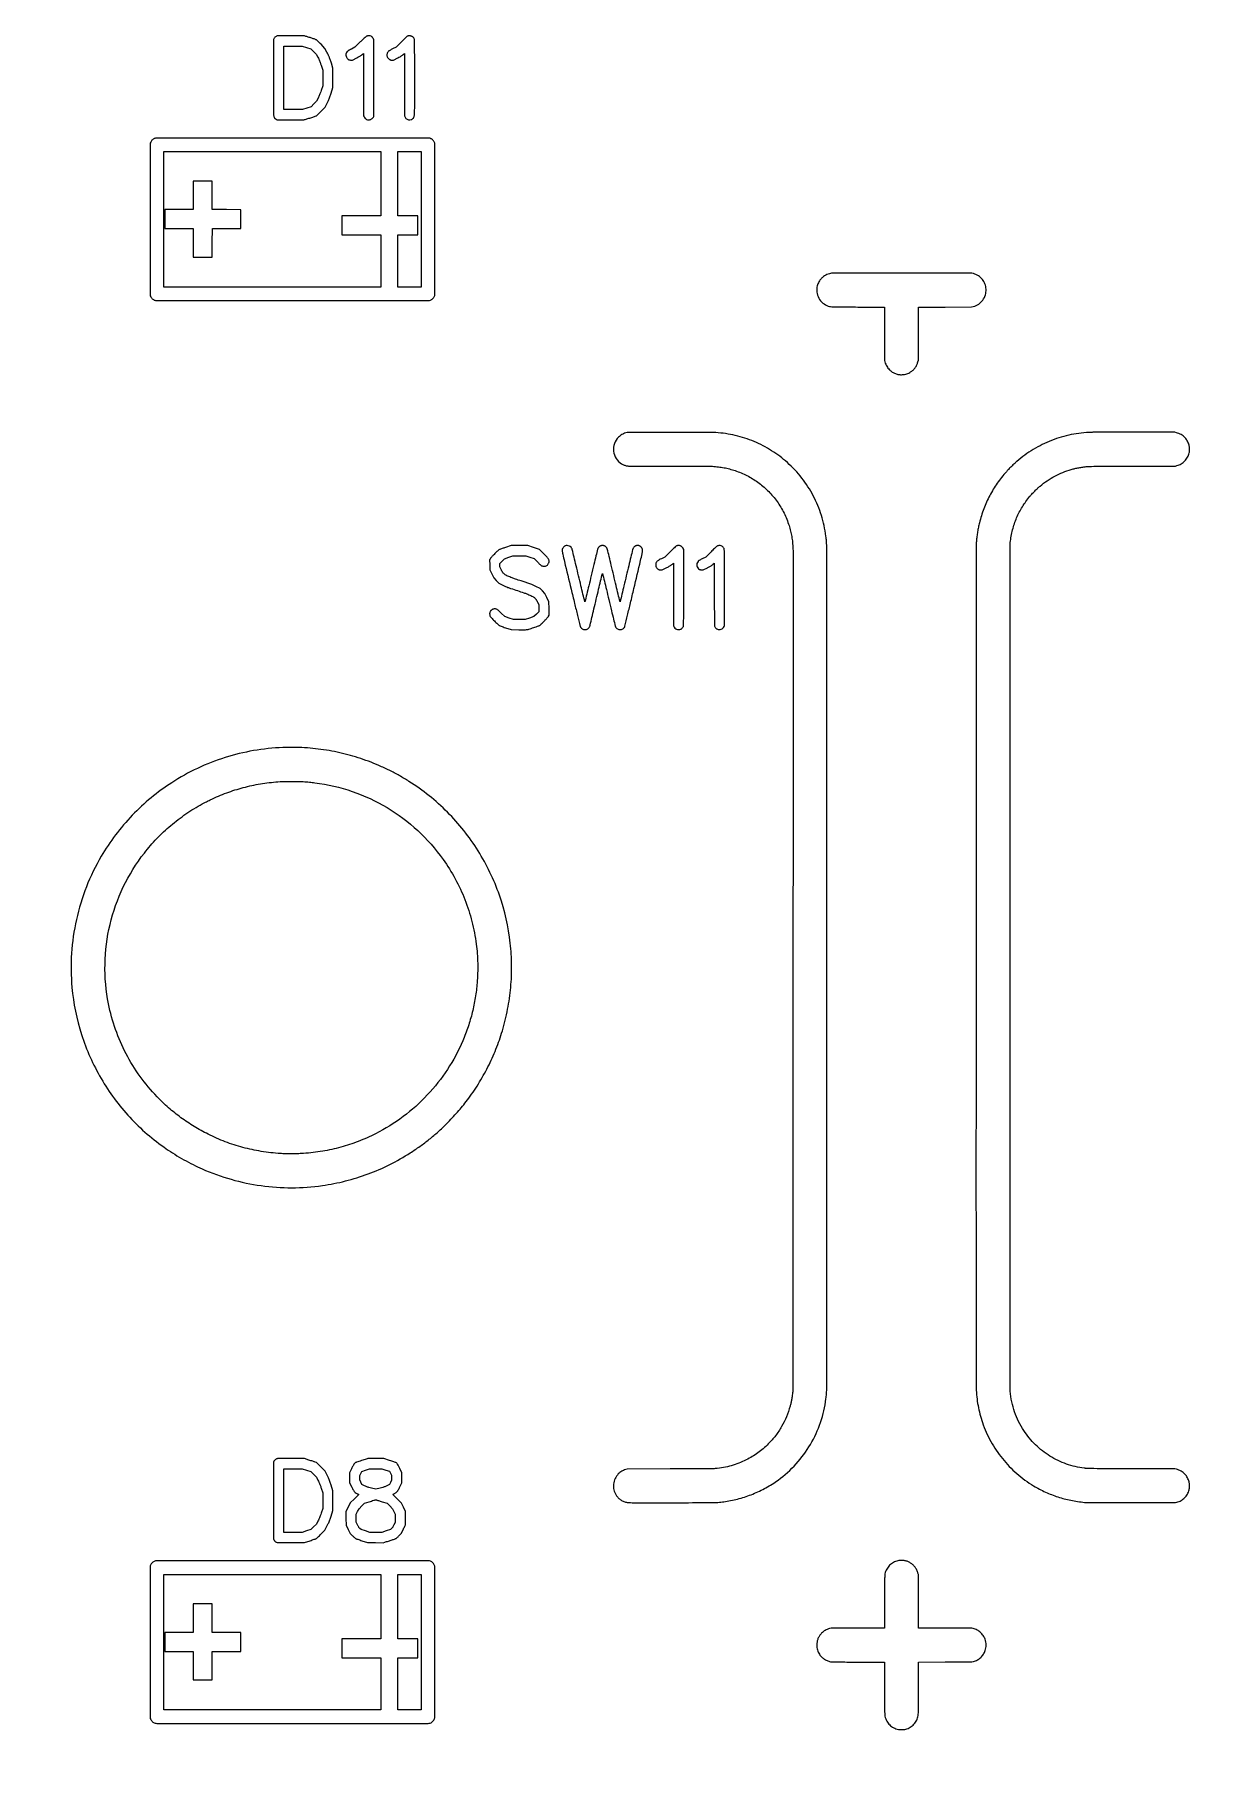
# Model space of a CAD drawing. Extents: x 949 to 24658, y 948 to 49051.
# Drawn here: x 11312 to 18150, y 27095 to 37107 of the extents above; entities that cross this region are included whole.
import ezdxf

# ---------------------------------------------------------------- set-up
doc = ezdxf.new("R2010")
doc.units = 0

msp = doc.modelspace()

# ---------------------------------------------------------------- linework, layer by layer
msp.add_lwpolyline([(24557.45501, 40846.15625, -0.000005), (24557.576589, 33590.111823, -0.000003), (24557.572356, 24977, -0.000002), (24557.441941, 13479.946311, -0.000011), (24557.197838, 7129.844974)], format="xyb")
for points in [[(12721.186252, 37098.456508, 0.064288), (12714.070477, 37095.494323, 0.061077), (12707.803112, 37090.780417, 0.06212), (12702.951509, 37084.778979, 0.071317), (12699.993084, 37078.03452, 0.066615), (12699.527815, 37074.683065, 0.000121), (12699.264877, 37018.358853, 0.000785), (12699.067553, 36949.295129, 0.000316), (12699.005577, 36854.928139, 0.000196), (12699.067093, 36687.182383, 0.007515), (12699.660685, 36649.590693, 0.034282), (12701.470783, 36631.43241, 0.139366), (12706.201752, 36621.508137, 0.02713), (12708.124895, 36619.548637, 0.017019), (12710.568143, 36617.463499, 0.017075), (12713.121166, 36615.569393, 0.029693), (12715.376651, 36614.202667), (12720.5, 36611.5), (12797.991391, 36611.225919, 0.000404), (12848.379485, 36611.088383, 0.00586), (12866.212557, 36611.263104, 0.016604), (12875.976455, 36611.797935, 0.050596), (12882.491391, 36613.044351, 0.005223), (12904.868595, 36619.98078, 0.005337), (12926.935068, 36627.335195, 0.002535), (12946.744195, 36634.285682, 0.083465), (12951.148812, 36636.744055, 0.025366), (12953.380901, 36638.7269, 0.001399), (12960.027122, 36645.299816, 0.002164), (12967.882962, 36653.180525, 0.00158), (12976.543914, 36662), (12998.500231, 36684.5), (13010.660675, 36708.5, 0.00486), (13018.167111, 36723.678939, 0.016506), (13022.63394, 36733.775254, 0.013859), (13026.801247, 36744.988973, 0.002682), (13033.66056, 36765.5), (13044.5, 36798.5), (13044.5, 36855), (13044.5, 36911.5), (13035.212283, 36940, 0.000343), (13031.504084, 36951.352432, 0.000428), (13028.043862, 36961.890625, 0.000345), (13025.125281, 36970.733083, 0.003294), (13023.851473, 36974.5, 0.025641), (13022.411214, 36978.065054, 0.003321), (13018.897067, 36985.49375, 0.003866), (13014.59786, 36994.254026, 0.00322), (13009.896559, 37003.5), (12998.014739, 37026.5), (12975.410192, 37049.764796, 0.003766), (12966.44903, 37058.849765, 0.005135), (12958.225839, 37066.894954, 0.003446), (12951.222994, 37073.514866, 0.05752), (12948.652822, 37075.410513, 0.040327), (12945.901439, 37076.70569, 0.003712), (12938.816767, 37079.307295, 0.004772), (12930.303047, 37082.270734, 0.003723), (12921, 37085.332735, -0.000776), (12911.30625, 37088.460134, -0.000774), (12901.6125, 37091.620756, -0.000757), (12893.152178, 37094.407913, -0.003051), (12888, 37096.148852), (12878.5, 37099.423667), (12802.5, 37099.664161, 0.000628), (12760.962739, 37099.743431, 0.003876), (12739.597902, 37099.591756, 0.005324), (12726.437616, 37099.256118, 0.057544)], [(13246.132348, 37098.951329, 0.026388), (13244.182608, 37098.446893, 0.01582), (13241.924778, 37097.654384, 0.015821), (13239.72201, 37096.720868, 0.026433), (13237.942003, 37095.782061, 0.051738), (13235.418464, 37093.896977, 0.001702), (13226.190927, 37085.328739, 0.003235), (13215.389696, 37075.098818, 0.002243), (13203.30638, 37063.400881), (13172.493452, 37033.301762), (13151.690497, 37022.490452, 0.003736), (13140.860606, 37016.758962, 0.014532), (13134.290992, 37012.968682, 0.023385), (13129.965179, 37010.014837, 0.050826), (13127.018873, 37007.284101, 0.098911), (13121.560315, 36997.851561, 0.090673), (13119.920361, 36986.743241, 0.090466), (13122.317397, 36975.751676, 0.097871), (13128.412064, 36966.654602, 0.03699), (13133.104057, 36962.609836, 0.067306), (13137.530325, 36960.173923, 0.063133), (13142.637524, 36958.910077, 0.028932), (13149.5, 36958.507171), (13158.5, 36958.5), (13182.868075, 36971, 0.003019), (13196.73718, 36978.220475, 0.015284), (13204.319567, 36982.527764, 0.025759), (13209.610497, 36986.137238, 0.024444), (13214.599641, 36990.331565), (13221.963131, 36997.16313), (13222.231565, 36815.831565), (13222.5, 36634.5), (13225.110703, 36628.933421, 0.085188), (13231.363884, 36619.957926, 0.090793), (13240.129051, 36613.815646, 0.091329), (13250.456761, 36611.200605, 0.08741), (13261.207969, 36612.372081, 0.062958), (13266.214097, 36614.539928, 0.039603), (13271.432901, 36618.215285, 0.039327), (13276.063181, 36622.71729, 0.057458), (13279.29979, 36627.387435), (13281.5, 36631.5), (13281.758754, 36853.855447), (13282.017509, 37076.210894), (13279.366896, 37082.117245, 0.085287), (13273.802577, 37090.391939, 0.085151), (13265.792593, 37096.340117, 0.084668), (13256.216534, 37099.30149, 0.083038)], [(13483.3264, 37098.955623, 0.019098), (13481.486061, 37098.518108, 0.012523), (13479.401665, 37097.880996, 0.012604), (13477.399933, 37097.157351, 0.023552), (13475.8264, 37096.456175, 0.071166), (13473.620698, 37094.919872, 0.001661), (13464.37088, 37086.236923, 0.00365), (13453.620072, 37075.927987, 0.002464), (13441.5, 37064.018238), (13410.5, 37033.254502), (13390.587216, 37022.977583, 0.005362), (13382.683672, 37018.79066, 0.0066), (13375.405379, 37014.709071, 0.005545), (13369.385235, 37011.138128, 0.047095), (13366.866998, 37009.260876, 0.076898), (13361.867401, 37003.110975, 0.067739), (13358.692341, 36995.470079, 0.066502), (13357.636876, 36987.120827, 0.069108), (13358.837629, 36978.901197, 0.057669), (13360.90328, 36973.991742, 0.043141), (13364.218524, 36969.14278, 0.042475), (13368.387299, 36964.850749, 0.050538), (13373, 36961.598784, 0.021102), (13376.400361, 36959.867723, 0.053771), (13379.022667, 36958.995078, 0.043418), (13382.081077, 36958.604465, 0.010062), (13387.271465, 36958.5), (13396.042931, 36958.5), (13420.615295, 36971, 0.003095), (13434.223228, 36978.02873, 0.014111), (13441.992155, 36982.386422, 0.023477), (13447.364343, 36985.955059, 0.027425), (13452.093829, 36989.843634), (13459, 36996.187268), (13459, 36817.803733, 0.000228), (13459.046453, 36716.141523, 0.00182), (13459.260233, 36669.187773, 0.001734), (13459.596566, 36640.345426, 0.059991), (13460.508817, 36633.62746, 0.133917), (13468.526945, 36619.657737, 0.138743), (13482.426167, 36611.92385, 0.138538), (13498.333318, 36612.612846, 0.133382), (13511.798248, 36621.508137, 0.139366), (13516.529217, 36631.43241, 0.034282), (13518.339315, 36649.590693, 0.007515), (13518.932907, 36687.182383, 0.000196), (13518.994423, 36854.928139, 0.0003), (13518.933464, 36952.340896, 0.000843), (13518.734861, 37020.51781, 0.000153), (13518.469735, 37074.562684, 0.066524), (13517.96749, 37078.177309, 0.05554), (13516.258511, 37082.432757, 0.033307), (13513.36468, 37087.054244, 0.03331), (13509.883451, 37091.249722, 0.05563), (13506.379855, 37094.203352, 0.048172), (13502.737995, 37096.160022, 0.01996), (13497.494996, 37098.114584, 0.018666), (13492.277683, 37099.612546, 0.078485), (13489.039901, 37099.890434, 0.018731), (13488.188579, 37099.797711, 0.004058), (13486.726351, 37099.570638, 0.004227), (13485.037194, 37099.279585, 0.004032)], [(12891.224456, 37031.898494), (12916.5, 37023.796988), (12932.226067, 37008.184114), (12947.952133, 36992.57124), (12957.351194, 36974.53562, -0.007552), (12962.942621, 36963.399129, -0.017584), (12966.706617, 36954.857014, -0.013901), (12970.344335, 36944.955323, -0.003243), (12975.875128, 36928.141232), (12985, 36899.782463), (12985, 36854.688677), (12985, 36809.59489), (12975.898448, 36782.047445, -0.003725), (12970.649835, 36766.550139, -0.011852), (12966.821555, 36756.308225, -0.014592), (12962.963739, 36747.446453, -0.008409), (12957.832359, 36737), (12948.867822, 36719.5), (12933.183911, 36703.36366), (12917.5, 36687.227319), (12892.417809, 36679.11366), (12867.335618, 36671), (12813.167809, 36671), (12759, 36671), (12759, 36855.5), (12759, 37040), (12812.474456, 37040), (12865.948913, 37040)], [(12011.286039, 36503.550543, 0.055494), (12003.910011, 36500.309022, 0.050065), (11997.145745, 36495.428906, 0.049619), (11991.430858, 36489.252568, 0.052321), (11987.160407, 36482.175146), (11984.5, 36476.5), (11984.5, 36033), (11984.5, 35589.5), (11987.439618, 35583.512763, 0.056789), (11992.296569, 35575.932954, 0.056616), (11998.738691, 35569.631437, 0.056552), (12006.437385, 35564.929645, 0.056416), (12015, 35562.067616, 0.052204), (12021.225371, 35561.408091, 0.000036), (12189.496969, 35561.212527, 0.000301), (12419.281912, 35561.100502, 0.000067), (12813, 35561.198066), (13605.5, 35561.5), (13611.28458, 35563.834787, 0.055021), (13617.312027, 35567.077343, 0.039623), (13623.243881, 35571.900669, 0.039121), (13628.430448, 35577.688099, 0.048796), (13632.232296, 35583.820285), (13635.5, 35590.457926), (13635.5, 36033.030817), (13635.5, 36475.603707), (13631.727657, 36483.236534, 0.036278), (13628.21236, 36489.215032, 0.046061), (13624.107817, 36494.126643, 0.045899), (13619.160936, 36498.216831, 0.035639), (13613.123988, 36501.736992), (13607.5, 36504.5), (12811.5, 36504.684401, 0.000056), (12384.005541, 36504.735421, 0.000356), (12166.554508, 36504.582129, 0.000047), (12016.525784, 36504.355303, 0.075538)], [(13322.641848, 36423.25, 0.040065), (13322.388112, 36420.226342, 0.000065), (13322.200855, 36366.771875, 0.000512), (13322.059878, 36306.774042, 0.000316), (13322.011006, 36236.25), (13322, 36053), (13209.5, 36053), (13097, 36053), (13097, 35998), (13097, 35943), (13209.5, 35943), (13322, 35943), (13322, 35791.5), (13322, 35640), (12692, 35640), (12062, 35640), (12062, 36033.5), (12062, 36427), (12692.630842, 36427), (13323.261685, 36427)], [(13557, 36033.5), (13557, 35640), (13489.5, 35640), (13422, 35640), (13422, 35791.5), (13422, 35943), (13480, 35943), (13538, 35943), (13538, 35998), (13538, 36053), (13480, 36053), (13422, 36053), (13422, 36236.875, 0.000318), (13421.954993, 36307.595751, 0.000517), (13421.816406, 36367.654687, 0.000055), (13421.631082, 36421.334974, 0.048496), (13421.375, 36423.875), (13420.75, 36427), (13488.875, 36427), (13557, 36427)], [(15933.5, 35719.53102, 0.038977), (15918.546912, 35715.535173, 0.039999), (15904.530027, 35709.292506, 0.039819), (15891.629347, 35700.867179, 0.037911), (15879.998228, 35690.375745, 0.027359), (15871.556234, 35680.481833, 0.033926), (15864.885242, 35670.384696, 0.034676), (15859.753426, 35659.670807, 0.030896), (15855.920938, 35647.933168, 0.093951), (15853.476295, 35611.212316, 0.093214), (15864.619821, 35576.033313, 0.093623), (15887.723986, 35547.425026, 0.09578), (15919.5, 35529.493793, 0.047274), (15932.665215, 35526.434808, 0.025872), (15949.190822, 35525.075124, 0.006793), (15979.953121, 35524.559054, 0.000273), (16091.728689, 35524.263447), (16245.957379, 35523.939624), (16246.232002, 35368.719812), (16246.506625, 35213.5), (16248.69333, 35205.824567, 0.027037), (16253.321905, 35192.381846, 0.033238), (16259.118031, 35180.447522, 0.034396), (16266.253603, 35169.728662, 0.032944), (16274.887092, 35159.924001, 0.050499), (16291.15397, 35146.714212, 0.054326), (16309.359073, 35137.407058, 0.054448), (16329.103903, 35132.25451, 0.051139), (16349.92475, 35131.331821, 0.029482), (16363.030897, 35132.870266, 0.0347), (16375.152771, 35135.903164, 0.035115), (16386.616189, 35140.544922, 0.031551), (16397.753039, 35146.892233, 0.044752), (16412.169318, 35158.326408, 0.047324), (16424.025357, 35171.947509, 0.046762), (16433.222088, 35187.70899, 0.041809), (16439.739894, 35205.5), (16442.481657, 35215.5), (16442.771011, 35369.719817), (16443.060365, 35523.939635), (16597.280183, 35524.228989), (16751.5, 35524.518343), (16761.5, 35527.236709, 0.080759), (16792.657806, 35541.397968, 0.086767), (16816.8453, 35564.426583, 0.087532), (16831.634395, 35594.110703, 0.084024), (16835.658671, 35627.5, 0.077946), (16829.374257, 35657.987427, 0.081055), (16814.095309, 35684.634445, 0.080303), (16790.993931, 35705.231834, 0.074571), (16762, 35718.146049), (16753.5, 35720.5), (16347, 35720.664012, 0.000116), (16132.494382, 35720.700601, 0.000669), (16018.874347, 35720.541401, 0.000252), (15941.604069, 35720.290784, 0.044896)], [(14983.5, 34796.04111), (14752.5, 34795.5), (14744, 34792.816701, 0.022195), (14731.705287, 34788.326496, 0.031902), (14721.313357, 34783.199433, 0.033017), (14711.928139, 34776.941012, 0.026401), (14702.683828, 34769.044625, 0.115744), (14678.111131, 34731.589537, 0.116383), (14672.828203, 34687.192422, 0.115897), (14687.955356, 34644.973482, 0.114074), (14720.367287, 34613.619165, 0.02307), (14727.2828, 34609.881373, 0.019494), (14734.90846, 34606.563395, 0.019446), (14742.792091, 34603.840743, 0.022584), (14750.482261, 34601.889539, 0.045859), (14761.008803, 34600.709149, 0.003076), (14791.333388, 34600.28877, 0.00177), (14845.944327, 34600.061102, 0.000132), (14994.659903, 34600.007008, -0.000326), (15093.85166, 34599.932478, -0.000669), (15171.558043, 34599.719393, -0.000365), (15233.215845, 34599.422786, -0.012742), (15247.659903, 34598.974553, -0.015255), (15282.04955, 34595.974659, -0.01745), (15314.672051, 34590.96359, -0.017614), (15346.593543, 34583.74021, -0.016148), (15378.878252, 34574.104095, -0.037567), (15447.506144, 34545.295085, -0.038242), (15510.620285, 34506.686988, -0.038156), (15567.245725, 34458.825802, -0.037039), (15616.553518, 34402.466271, -0.020149), (15638.8032, 34370.250778, -0.020458), (15658.267523, 34336.508183, -0.020358), (15674.99424, 34301.125561, -0.019511), (15689.047917, 34264, -0.016222), (15698.873286, 34231.124559, -0.018003), (15706.169098, 34198.798007, -0.017905), (15711.151062, 34165.870674, -0.015696), (15714.034922, 34131.191495, -0.012936), (15715.236086, 34084.47719, -0.000002), (15714.829447, 31670.667895, -0.000001), (15714.403725, 29243.918614, -0.029744), (15713.184351, 29223.5, -0.00652), (15709.997806, 29199.529039, -0.009197), (15706.487889, 29178.265557, -0.010049), (15702.492841, 29158.766028, -0.011198), (15697.844097, 29140.13905, -0.031489), (15676.968051, 29079.176855, -0.032752), (15648.828236, 29022.145734, -0.032864), (15613.583584, 28969.455225, -0.03218), (15571.509119, 28921.443746, -0.019213), (15541.789041, 28893.842765, -0.021125), (15510.934448, 28869.509381, -0.021199), (15478.237913, 28847.940421, -0.019634), (15443, 28828.621657, -0.022436), (15400.007525, 28809.558234, -0.024451), (15356.681719, 28795.026883, -0.02406), (15311.51527, 28784.613126, -0.020401), (15263, 28777.890222, -0.021893), (15250.856805, 28777.244551, -0.000597), (15197.723881, 28776.811515, -0.000895), (15122.141516, 28776.421053, -0.000237), (15001.5, 28776.071095), (14752.5, 28775.467016), (14743.71168, 28772.726782, 0.028073), (14731.59081, 28768.18684, 0.031448), (14720.523084, 28762.46157, 0.031776), (14710.360639, 28755.452345, 0.029877), (14700.94515, 28747.075999, 0.085018), (14681.794154, 28719.928658, 0.086), (14672.866421, 28688.063166, 0.085919), (14675.177148, 28655.026125, 0.084648), (14688.449891, 28624.5, 0.048053), (14700.921076, 28608.921467, 0.052352), (14715.811633, 28596.503843, 0.051935), (14733.066756, 28587.373093, 0.045995), (14752.547413, 28581.538552, 0.047034), (14761.958687, 28580.545983, 0.001536), (14799.914124, 28580.242058, 0.001399), (14863.751858, 28580.105547, 0.000145), (15014, 28580.248087, 0.000205), (15202.56148, 28580.559046, 0.004987), (15255.098466, 28581.191274, 0.016804), (15287.382387, 28582.988476, 0.01321), (15322.190877, 28587.03154, 0.03101), (15403.372861, 28603.83067, 0.030184), (15482.609643, 28630.653102, 0.030131), (15558.176055, 28666.876295, 0.03064), (15628.400766, 28711.739676, 0.051097), (15733.033505, 28805.729352, 0.051236), (15816.323629, 28918.904129, 0.051207), (15874.898926, 29046.714003, 0.050923), (15906.414602, 29184, 0.004692), (15908.001512, 29197.797522, 0.006148), (15909.177787, 29210.432158, 0.005626), (15910.114833, 29223.935241, 0.003082), (15910.974785, 29240.5, 0.011424), (15911.9947, 29285.111574, 0.000002), (15912.012735, 31685.701844, 0.000002), (15912.011352, 34085.239187, 0.010894), (15910.992218, 34132, 0.003324), (15910.089232, 34149.96359, 0.006028), (15909.075971, 34164.640491, 0.006485), (15907.766525, 34178.536491, 0.004679), (15905.960221, 34194, 0.044631), (15879.751616, 34314.10593, 0.044749), (15832.660117, 34427.542404, 0.044718), (15766.099455, 34530.862335, 0.044436), (15682.101466, 34620.939447, 0.042261), (15591.054174, 34689.727121, 0.04144), (15489.155381, 34742.740327, 0.041437), (15379.903165, 34778.226496, 0.042244), (15267, 34794.9202, 0.011211), (15242.563738, 34795.896605, 0.00339), (15205.43455, 34796.295171, 0.001435), (15140.609811, 34796.365431, 0.000139)], [(17447.5, 34796.330411, 0.043056), (17329.88811, 34782.918438, 0.04307), (17216.323965, 34749.561704, 0.042968), (17109.907991, 34697.147716, 0.042427), (17013.532113, 34627.122407, 0.011866), (17000.445639, 34615.24797, 0.004745), (16983.072902, 34598.398869, 0.004776), (16965.87476, 34581.071546, 0.010705), (16953.227859, 34567.514953, 0.030224), (16900.494577, 34500.797436, 0.030998), (16856.674289, 34428.752243, 0.031), (16822.100033, 34351.846675, 0.030237), (16796.968379, 34270.619768, 0.009609), (16791.208529, 34244.909012, 0.00992), (16786.507149, 34219.266559, 0.009369), (16782.610666, 34192.157127, 0.006898), (16779.2732, 34162, 0.023849), (16778.114026, 34138.23366, 0.000054), (16777.781897, 33784.132215, 0.000159), (16777.488354, 33209.979152, 0.000013), (16777.238452, 31710, 0.000024), (16777.134169, 30571.72482, 0.000085), (16777.228316, 29837.652214, 0.000013), (16777.410602, 29276.556036, 0.009541), (16777.975292, 29247.5, 0.01626), (16781.76277, 29194.26785, 0.018945), (16788.911103, 29144.06271, 0.019243), (16799.716472, 29095.237767, 0.017871), (16814.472496, 29046.150951, 0.044144), (16863.086943, 28936.105196, 0.043791), (16930.375326, 28835.985859, 0.043777), (17014.09554, 28749.08624, 0.044053), (17111.5, 28678.293142, 0.027853), (17180.525019, 28641.94076, 0.028727), (17252.465919, 28613.903805, 0.02845), (17327.808129, 28594.079433, 0.026215), (17407, 28582.273501, 0.019225), (17425.350378, 28581.22403, 0.003047), (17461.417633, 28580.769915, 0.001481), (17525.230377, 28580.544355, 0.000143), (17680, 28580.5), (17934.5, 28580.5), (17943, 28582.827629, 0.063777), (17967.525316, 28593.042943, 0.067311), (17988.190653, 28608.964732, 0.066895), (18003.984189, 28629.899572, 0.061762), (18014.211144, 28654.824567, 0.046492), (18015.935871, 28664.689885, 0.020135), (18016.467981, 28678.019939, 0.020139), (18015.925718, 28691.355343, 0.04627), (18014.194079, 28701.242155, 0.026092), (18010.00914, 28713.954267, 0.032721), (18004.774056, 28725.201669, 0.033546), (17998.238213, 28735.440989, 0.029961), (17990.158538, 28745.129803, 0.034507), (17979.268953, 28755.210067, 0.037563), (17967.387386, 28763.386673, 0.037477), (17954.390816, 28769.70865, 0.034045), (17940.176068, 28774.25817), (17931.5, 28776.396904), (17678, 28777.049594, -0.000227), (17580.590277, 28777.344677, -0.000372), (17498.084375, 28777.693571, -0.000028), (17423.958785, 28778.066372, -0.049961), (17421.5, 28778.325311, 0.015845), (17419.635605, 28778.651257, 0.001819), (17415.415625, 28779.236278, 0.002192), (17410.388911, 28779.892084, 0.001785), (17405, 28780.551588, -0.055923), (17302.421423, 28804.562707, -0.05412), (17206.496231, 28850.876222, -0.05388), (17122.366018, 28916.927049, -0.05444), (17054.61846, 28999.216495, -0.030714), (17024.518134, 29051.959244, -0.031545), (17001.406164, 29107.532954, -0.031124), (16985.221908, 29166.279555, -0.028269), (16975.81354, 29228.5, -0.023243), (16975.013208, 29245.48926, -0.000016), (16974.751564, 29708.744907, -0.000115), (16974.548143, 30379.197418, -0.000018), (16974.5, 31691, -0.000012), (16974.536585, 33253.463768, -0.000173), (16974.75187, 33802.504929, -0.000067), (16975.039615, 34132.938055, -0.027186), (16976.317678, 34156, -0.034573), (16989.750594, 34230.309895, -0.037898), (17013.043464, 34299.733633, -0.038103), (17046.413152, 34364.518314, -0.035698), (17089.882465, 34425, -0.016243), (17101.656811, 34438.235871, -0.006697), (17118.411708, 34455.414757, -0.006702), (17135.635799, 34472.153025, -0.016075), (17148.953763, 34483.965056, -0.024345), (17191.109493, 34515.662013, -0.026558), (17234.973597, 34542.13059, -0.026748), (17281.101814, 34563.641222, -0.025446), (17330.029019, 34580.508379, -0.011831), (17351.575294, 34586.181113, -0.01147), (17373.588675, 34590.892395, -0.010777), (17397.057358, 34594.832692, -0.008122), (17423, 34598.186033, -0.02589), (17433.34959, 34598.81331, -0.00048), (17487.924257, 34599.239276, -0.00087), (17564.148291, 34599.628273, -0.000237), (17684.5, 34599.975802), (17935.5, 34600.581399), (17943.5, 34602.869604, 0.063858), (17968.360831, 34613.560707, 0.067654), (17989.182649, 34630.015393, 0.067556), (18004.880163, 34651.454152, 0.063379), (18014.711477, 34676.762688, 0.045966), (18016.132221, 34686.033853, 0.018002), (18016.445576, 34698.984436, 0.018023), (18015.825183, 34711.939677, 0.045285), (18014.186171, 34721.242155, 0.026248), (18010.031089, 34733.890833, 0.032476), (18004.808798, 34745.134841, 0.033348), (17998.30568, 34755.361324, 0.030486), (17990.317603, 34764.960829, 0.032003), (17979.226755, 34775.330975, 0.04016), (17967.674399, 34783.363374, 0.039661), (17954.865648, 34789.519293, 0.030023), (17940, 34794.259897), (17931.5, 34796.418305), (17694.5, 34796.511823, 0.00011), (17602.934412, 34796.527814, 0.000172), (17524.18125, 34796.497109, 0.000043), (17455.263402, 34796.440623, 0.006645)], [(14045.362748, 34127.622451, 0.002078), (14027.489408, 34121.630582, 0.009198), (14017.052659, 34117.867907, 0.014792), (14010.353246, 34115.082746, 0.05314), (14006.362748, 34112.745946, 0.029173), (14003.426233, 34110.301188, 0.002823), (13996.694434, 34103.925409, 0.003578), (13988.760351, 34096.215877, 0.002821), (13980.277879, 34087.759751, 0.002797), (13969.163489, 34076.428077, 0.012006), (13962.745914, 34069.485381, 0.019826), (13958.769304, 34064.592495, 0.05342), (13956.483666, 34060.745289), (13953.911575, 34055.127101), (13954.205787, 34026.813551), (13954.5, 33998.5), (13966, 33974.5), (13977.5, 33950.5), (13992, 33935.626226), (14006.5, 33920.752452), (14030.5, 33909.028186, 0.007249), (14046.698337, 33901.403974, 0.016288), (14059.246271, 33896.204281, 0.00885), (14075.937895, 33890.251449, 0.000916), (14115.5, 33877.007318, -0.000964), (14152.656739, 33864.564516, -0.007393), (14169.995429, 33858.434139, -0.014694), (14181.865529, 33853.637651, -0.012801), (14194, 33847.939683, -0.004504), (14204.195577, 33842.714206, -0.022597), (14209.735152, 33839.484739, -0.034459), (14213.819579, 33836.431693, -0.021389), (14218.186595, 33832.334325, -0.019645), (14222.070854, 33828.039026, -0.032903), (14224.938362, 33824.107166, -0.024193), (14227.798296, 33819.065068, -0.006144), (14231.936595, 33810.612705), (14239, 33795.72541), (14239, 33774.599308), (14239, 33753.473206), (14225.25, 33739.850112), (14211.5, 33726.227017), (14186.338491, 33718.113509), (14161.176983, 33710), (14126.481737, 33710), (14091.786492, 33710), (14066.643246, 33718.098037), (14041.5, 33726.196075), (14021.5, 33745.986005, 0.004357), (14013.126402, 33754.128461, 0.006935), (14005.8079, 33760.930224, 0.005968), (13999.81228, 33766.220833, 0.057303), (13997, 33768.130797, 0.08042), (13991.29341, 33770.032172, 0.0388), (13983.594802, 33770.677014, 0.038806), (13975.937242, 33770.128043, 0.085391), (13970.38353, 33768.290627, 0.029071), (13965.878382, 33765.540861, 0.046388), (13962.427225, 33762.640841, 0.047296), (13959.615559, 33759.197323, 0.031709), (13957.058028, 33754.800212, 0.018347), (13955.494068, 33751.360363, 0.038819), (13954.594397, 33748.575112, 0.039355), (13954.143059, 33745.708523, 0.019377), (13954, 33742.018416, 0.052103), (13954.902205, 33733.383952, 0.095979), (13957.639928, 33726.901288, 0.043565), (13963.948102, 33719.069169, 0.004003), (13981.395199, 33701.188233, 0.002328), (13990.859045, 33691.731594, 0.003335), (13999.343447, 33683.443555, 0.001815), (14006.585632, 33676.51331, 0.050949), (14008.646323, 33674.920749, 0.051765), (14011.001728, 33673.77509, 0.001717), (14020.812932, 33670.239973, 0.003252), (14032.447126, 33666.178179, 0.002256), (14045.646323, 33661.732516), (14079.5, 33650.5), (14122.757609, 33650.200725, 0.001852), (14141.381505, 33650.140853, 0.003708), (14156.098737, 33650.257183, 0.003087), (14167.433228, 33650.50084, 0.038802), (14171.689495, 33650.950397, 0.032813), (14181.866784, 33653.531732, 0.002283), (14209.928056, 33662.786322, 0.001439), (14238.957613, 33672.60044, 0.060947), (14244.838311, 33675.445722, 0.045358), (14247.170851, 33677.267365, 0.002357), (14254.090875, 33683.823436, 0.00372), (14262.23434, 33691.728603, 0.002692), (14271.194455, 33700.652518, 0.002512), (14283.252011, 33712.913979, 0.011679), (14290.007336, 33720.185237, 0.019933), (14294.131491, 33725.22911, 0.054239), (14296.489181, 33729.187571), (14299.089452, 33734.875142), (14298.794726, 33773.187571), (14298.5, 33811.5), (14286.243522, 33836.396829), (14273.987045, 33861.293657), (14260.243522, 33875.025113), (14246.5, 33888.756568), (14223, 33900.517687), (14199.5, 33912.278805), (14137.5, 33933.035283, -0.001166), (14103.42857, 33944.530212, -0.005497), (14083.962044, 33951.38804, -0.009485), (14070.654005, 33956.529458, -0.015094), (14059.5, 33961.48152, -0.005303), (14049.980867, 33966.181441, -0.026004), (14044.780702, 33969.16732, -0.035372), (14040.680646, 33972.245145, -0.015727), (14035.714402, 33976.83564, -0.015193), (14031.032818, 33981.733146, -0.036995), (14027.977969, 33985.681314, -0.027679), (14025.065603, 33990.6608, -0.005521), (14020.464402, 33999.881864), (14013, 34015.263728), (14013, 34025.301748), (14013, 34035.339769), (14026.456779, 34048.920502), (14039.913558, 34062.501236), (14064.728414, 34070.750618), (14089.54327, 34079), (14126.521234, 34079), (14163.499198, 34079), (14187.999599, 34070.882221), (14212.5, 34062.764442), (14233, 34042.515109, 0.005526), (14248.123456, 34027.90322, 0.045594), (14255.636761, 34021.999301, 0.090685), (14261.941184, 34019.37817, 0.054996), (14270, 34018.543025, 0.069688), (14278.341643, 34019.767674, 0.075325), (14285.787337, 34023.230197, 0.074593), (14291.929808, 34028.777899, 0.06647), (14296.462058, 34036.094805, 0.017787), (14297.912671, 34039.66165, 0.043485), (14298.651142, 34042.396018, 0.041885), (14298.92026, 34045.27703, 0.015485), (14298.832335, 34049.356603, 0.062399), (14297.412202, 34057.288928, 0.081994), (14294.116391, 34063.851546, 0.036109), (14287.026867, 34072.247664, 0.003723), (14268.770661, 34090.670528), (14243.5, 34115.794965), (14209.5, 34127.125895), (14175.5, 34138.456825), (14127.5, 34138.68293), (14079.5, 34138.909035)], [(14393.096559, 34136.882024, 0.053627), (14388.346636, 34134.3871, 0.043382), (14383.857195, 34130.775122, 0.042637), (14379.979697, 34126.366209, 0.047044), (14377.048758, 34121.5, 0.142832), (14375.229319, 34110.529193, 0.022271), (14378.852988, 34088.622868, 0.006672), (14388.588525, 34045.453889, 0.000258), (14426.776878, 33886.423921, 0.000441), (14446.861279, 33803.29706, 0.000713), (14464.103684, 33732.647501, 0.000088), (14479.573355, 33669.69977, 0.057711), (14480.818531, 33666.355708, 0.034007), (14481.897421, 33664.554753, 0.016901), (14483.490658, 33662.42164, 0.016693), (14485.297997, 33660.313393, 0.023505), (14487.055178, 33658.569115, 0.068671), (14494.673121, 33653.384359, 0.080721), (14503.007351, 33650.812071, 0.080685), (14511.730311, 33651.010531, 0.068532), (14520.483399, 33653.917212, 0.048172), (14525.934368, 33657.287324, 0.059247), (14530.232011, 33661.440988, 0.057568), (14533.525074, 33666.589189, 0.041996), (14535.983807, 33672.926196, 0.012704), (14537.349292, 33678.043402, 0.000091), (14547.687846, 33721.19082, 0.00035), (14559.481968, 33770.605484, 0.000224), (14573.111039, 33828, -0.000265), (14586.649106, 33884.990811, -0.000438), (14598.145905, 33933.087962, -0.000017), (14608.576094, 33976.54811, -0.118834), (14608.916305, 33977.214339, -0.611314), (14609.257532, 33977.132536, -0.000029), (14620.036395, 33932.712128, -0.000759), (14631.916321, 33883.415224, -0.000453), (14645.912003, 33824.714339, 0.00056), (14661.263569, 33760.387477, 0.001234), (14673.165533, 33711.295882, 0.000321), (14683.038101, 33671.120941, 0.056277), (14684.561266, 33667, 0.141868), (14695.614002, 33655.09594, 0.137761), (14711.448135, 33650.76803, 0.138471), (14727.158827, 33655.322813, 0.14381), (14737.894049, 33667.372717, 0.051126), (14739.107608, 33670.804079, 0.00008), (14754.456173, 33734.178235, 0.000641), (14771.576794, 33805.317766, 0.000396), (14791.532325, 33889, 0.000227), (14830.152292, 34051.850373, 0.007436), (14838.890106, 34091.384447, 0.030702), (14841.69354, 34111.09701, 0.134528), (14839.52011, 34122.548423, 0.041267), (14837.068658, 34126.661335, 0.042419), (14833.995157, 34130.275155, 0.040664), (14830.232008, 34133.44448, 0.032543), (14825.722196, 34136.231862, 0.035283), (14823.176142, 34137.362758, 0.043014), (14820.658003, 34138.036652, 0.032526), (14817.550964, 34138.381337, 0.011011), (14813, 34138.488001, 0.010777), (14808.052402, 34138.388333, 0.04214), (14805.022061, 34138.004706, 0.051715), (14802.416638, 34137.160073, 0.022251), (14799.141198, 34135.531854, 0.041922), (14794.5154, 34132.43721, 0.044642), (14790.575416, 34128.672644, 0.04556), (14787.434266, 34124.345238, 0.047518), (14785.179736, 34119.579347, 0.027406), (14783.961117, 34115.526733, 0.000121), (14773.339262, 34071.562371, 0.000585), (14761.341746, 34021.595191, 0.000369), (14747.45032, 33963.25, -0.000311), (14733.64917, 33905.254107, -0.000519), (14721.945508, 33856.432302, -0.000011), (14711.296398, 33812.216237, -0.351282), (14711.028583, 33812.008899, -0.341842), (14710.76074, 33812.223556, -0.000011), (14699.958564, 33857.066573, -0.000507), (14688.086655, 33906.575574, -0.000304), (14674.085676, 33965.384231, 0.000593), (14659.985741, 34024.45747, 0.000949), (14647.796419, 34074.837459, 0.000158), (14636.905476, 34119.419002, 0.056441), (14635.72534, 34122.625333, 0.041525), (14633.328155, 34126.548961, 0.038749), (14630.26463, 34130.121085, 0.037982), (14626.621788, 34133.242775, 0.036451), (14622.5, 34135.825263, 0.026265), (14619.486206, 34137.223246, 0.04705), (14616.871621, 34137.99713, 0.037357), (14613.776507, 34138.367388, 0.011036), (14609, 34138.473972, 0.010958), (14604.439745, 34138.375105, 0.032725), (14601.338597, 34138.035676, 0.043363), (14598.826358, 34137.364363, 0.035202), (14596.277804, 34136.231862, 0.032442), (14591.767426, 34133.445388, 0.040869), (14588.014559, 34130.284695, 0.043059), (14584.98314, 34126.708134, 0.043678), (14582.625433, 34122.681603, 0.050199), (14580.928001, 34117.915013, 0.000399), (14571.276778, 34078.646394, 0.00128), (14559.426861, 34029.723665, 0.000548), (14543.835347, 33964.30893, -0.00046), (14529.856797, 33905.615395, -0.000771), (14517.988357, 33856.320738, -0.000029), (14507.21767, 33811.898063, -0.600866), (14506.869697, 33811.80893, -0.125995), (14506.521672, 33812.46334, -0.000017), (14495.797932, 33856.653248, -0.000451), (14483.979911, 33905.552173, -0.000273), (14470.063689, 33963.5, 0.000222), (14456.088041, 34021.721245, 0.000353), (14444.074572, 34071.515715, 0.000067), (14433.435728, 34115.450591, 0.018165), (14432.390024, 34119.170521, 0.114402), (14426.551039, 34128.951841, 0.095622), (14416.644588, 34135.936897, 0.094127), (14404.70437, 34138.805465, 0.106543)], [(15042, 34137.701536, 0.054241), (15036.53543, 34134.911531, 0.033227), (15030.756384, 34130.54677, 0.013708), (15021.951957, 34122.496054, 0.001418), (15001.796385, 34102.914237), (14970.5, 34072.335758), (14951.012044, 34062.450297, 0.007492), (14937.352533, 34055.262055, 0.033449), (14929.716779, 34050.407764, 0.0556), (14924.857671, 34045.933044, 0.058278), (14921.191649, 34040.563455, 0.02548), (14919.810084, 34037.564266, 0.045041), (14919.029644, 34034.955646, 0.037478), (14918.648399, 34031.940157, 0.012574), (14918.534287, 34027.5, 0.0351), (14918.996272, 34020.875295, 0.058897), (14920.415049, 34015.486767, 0.061229), (14923.002211, 34010.721765, 0.041443), (14927, 34006, 0.04224), (14931.610582, 34002.108927, 0.058737), (14936.349669, 33999.524881, 0.057142), (14941.660932, 33998.068088, 0.037346), (14948, 33997.567004), (14955.5, 33997.535313), (14979, 34009.406068, 0.001862), (14996.72871, 34018.444544, 0.018946), (15003.924758, 34022.498914, 0.03701), (15008.913106, 34026.097618, 0.017958), (15014.75, 34031.372444), (15021, 34037.442223), (15021, 33856.258624, 0.000148), (15021.035531, 33736.423264, 0.002589), (15021.260356, 33697.463116, 0.004935), (15021.697883, 33676.449379, 0.082017), (15023.043507, 33669.613264, 0.10686), (15029.348731, 33659.796456, 0.097715), (15039.333455, 33653.08017, 0.097232), (15051.165469, 33650.638915, 0.104604), (15062.713764, 33652.965858, 0.058152), (15067.492922, 33655.724213, 0.041811), (15072.116864, 33659.806024, 0.041751), (15076.005388, 33664.609075, 0.05732), (15078.582573, 33669.528166, 0.087433), (15079.861052, 33676.047134, 0.002688), (15080.242207, 33703.54445, 0.001992), (15080.463202, 33752.65272, 0.000129), (15080.5, 33895.5), (15080.5, 34116.5), (15077.709915, 34122.181603, 0.038833), (15075.139504, 34126.527557, 0.043599), (15072.014756, 34130.245851, 0.042781), (15068.238049, 34133.422191, 0.035037), (15063.722196, 34136.151947, 0.067482), (15059.056807, 34137.796515, 0.033244), (15052.814621, 34138.661413, 0.033208), (15046.585351, 34138.691466, 0.075674)], [(15279.993526, 34138.065659, 0.074389), (15274.596296, 34135.499665, 0.03034), (15268.125469, 34130.550198, 0.014867), (15258.403514, 34121.613203, 0.002228), (15239.5, 34103.004423), (15208.5, 34072.214555), (15188.33666, 34062.100593, 0.003533), (15177.051541, 34056.339805, 0.018057), (15170.925898, 34052.871673, 0.031977), (15166.902201, 34050.028103, 0.039857), (15163.581478, 34046.879399, 0.116847), (15157.08105, 34034.971105, 0.115941), (15156.588993, 34021.376114, 0.115611), (15162.208339, 34008.955766, 0.115689), (15172.759844, 34000.329069, 0.022017), (15175.945707, 33998.940649, 0.038385), (15178.705198, 33998.116491, 0.035694), (15181.692807, 33997.688952, 0.016352), (15185.629132, 33997.538983), (15192.87537, 33997.5), (15217.687685, 34009.890969, 0.002611), (15232.517886, 34017.393984, 0.017381), (15239.75192, 34021.424829, 0.03184), (15244.678233, 34024.844326, 0.024859), (15249.57571, 34029.140969, -0.00438), (15252.335658, 34031.769895, -0.006791), (15254.767891, 34033.98516, -0.002605), (15256.880142, 34035.837578, -0.180612), (15257.315116, 34036, -0.412714), (15257.588879, 34035.727636, -0.000013), (15257.860401, 33982.464063, -0.000569), (15258.091789, 33923.633916, -0.000341), (15258.239406, 33853.75), (15258.5, 33671.5), (15261.45395, 33666.167281, 0.034075), (15264.225585, 33661.880787, 0.049366), (15267.265891, 33658.556141, 0.047214), (15271.004214, 33655.790006, 0.027963), (15275.911095, 33653.193104, 0.102274), (15287.115889, 33650.60486, 0.100733), (15298.494273, 33652.647356, 0.098214), (15308.3922, 33659.050494, 0.092181), (15315.362672, 33668.877595), (15317.5, 33673.5), (15317.761091, 33892.455937, 0.000194), (15317.892953, 34056.451606, 0.006253), (15317.409793, 34096.412642, 0.024726), (15315.948755, 34116.109952, 0.120366), (15312.003497, 34126.494917, 0.085765), (15305.888024, 34132.754542, 0.069882), (15297.592851, 34137.140773, 0.070469), (15288.483766, 34139.045701, 0.09043)], [(12754, 32965.897618, 0.03345), (12584.03865, 32947.874571, 0.033458), (12418.01274, 32907.34818, 0.033411), (12258.654639, 32844.969147, 0.033144), (12108.578565, 32761.776425, 0.029763), (11988.937765, 32674.188715, 0.029049), (11879.515013, 32572.346956, 0.028996), (11782.445184, 32458.312305, 0.029393), (11699.695408, 32334.311625, 0.038801), (11613.206322, 32156.236272, 0.038699), (11555.179281, 31966.780786, 0.038715), (11527.058084, 31770.72327, 0.038905), (11529.569213, 31573, 0.05486), (11585.142979, 31298.959074, 0.054687), (11699.015129, 31043.250345, 0.054742), (11865.484856, 30818.537885, 0.055193), (12076.334591, 30636, 0.012095), (12126.130121, 30603.440264, 0.010959), (12179.087889, 30572.198812, 0.011053), (12232.836187, 30543.601828, 0.012996), (12285, 30518.988989, 0.034337), (12453.401592, 30458.236722, 0.034924), (12627.585656, 30421.518665, 0.034966), (12804.985025, 30409.430724, 0.034601), (12982.971217, 30422.096818, 0.027176), (13117.053239, 30448.517488, 0.02673), (13248.237895, 30489.434401, 0.026709), (13374.406994, 30544.150562, 0.027033), (13493.5, 30611.810252, 0.012901), (13550.144238, 30650.272751, 0.013694), (13603.589965, 30690.876505, 0.013685), (13654.764462, 30734.370687, 0.012848), (13704.59864, 30781.5, 0.008142), (13737.440185, 30815.280238, 0.009352), (13767.65008, 30848.61097, 0.009436), (13796.355429, 30882.777993, 0.008597), (13824.676232, 30919.067622, 0.022349), (13888.456068, 31012.134875, 0.021972), (13944.06307, 31111.042065, 0.02197), (13990.778593, 31214.45386, 0.022339), (14027.952934, 31321, 0.025106), (14058.613105, 31445.842442, 0.025119), (14076.599014, 31573.108832, 0.025137), (14081.723162, 31701.448509, 0.025227), (14073.928001, 31829.5, 0.055955), (14010.619669, 32108.624456, 0.056157), (13887.043164, 32366.400535, 0.05614), (13709.16323, 32590.285677, 0.055854), (13485.654952, 32769.427937, 0.01317), (13429.705035, 32802.793342, 0.012783), (13371.523574, 32833.515383, 0.012735), (13311.625348, 32861.334252, 0.012826), (13250.529366, 32885.997416, 0.025035), (13130.362475, 32924.220621, 0.024594), (13006.265975, 32950.505821, 0.024589), (12880.163947, 32964.481915, 0.025001)], [(12871.5, 32768.04261, -0.002548), (12890.265862, 32766.543797, -0.003181), (12907.675112, 32764.952381, -0.003395), (12924.0003, 32763.243268, -0.003947), (12939.5, 32761.39009, -0.051404), (13156.529737, 32710.663381, -0.051647), (13358.281822, 32616.781822, -0.051658), (13536.475512, 32483.566177, -0.051466), (13683.826292, 32316.5, -0.030857), (13754.420195, 32203.459641, -0.030881), (13810.544116, 32082.619879, -0.030858), (13851.392149, 31955.697087, -0.030704), (13876.39009, 31824.5, -0.013514), (13881.950728, 31769.004364, -0.012608), (13884.668192, 31711.989517, -0.012622), (13884.506812, 31654.979847, -0.013632), (13881.433665, 31599.5, -0.020025), (13870.770296, 31512.989975, -0.020129), (13853.232387, 31427.760832, -0.020125), (13828.893615, 31344.203065, -0.020001), (13797.871381, 31262.696425, -0.043821), (13708.955963, 31096.502245, -0.043594), (13592.302196, 30948.03702, -0.043634), (13451.783128, 30822.164715, -0.04407), (13292, 30723.059157, -0.023967), (13191.764298, 30678.396603, -0.025865), (13090.201652, 30644.793414, -0.025678), (12985.03303, 30621.666051, -0.022933), (12874, 30608.361015, -0.013077), (12846.801858, 30607.074911, -0.004249), (12806.563551, 30606.56787, -0.004212), (12766.454792, 30606.741209, -0.013844), (12740, 30607.811391, -0.022805), (12628.040605, 30620.598513, -0.025513), (12521.892614, 30643.260537, -0.025836), (12419.804769, 30676.301507, -0.024641), (12320, 30720.14878, -0.020924), (12238.692797, 30765.102959, -0.021686), (12162.421611, 30816.200458, -0.021672), (12090.817621, 30873.745831, -0.020837), (12023.480388, 30938, -0.03579), (11924.90652, 31056.079913, -0.035705), (11844.09334, 31187.10062, -0.035681), (11782.697442, 31328.373189, -0.035636), (11741.980504, 31477, -0.053652), (11721.38026, 31707.97862, -0.053702), (11750.40946, 31937.976489, -0.053723), (11827.734799, 32156.436764, -0.053774), (11949.806547, 32353.332767, -0.025604), (12022.284068, 32437.039512, -0.025625), (12102.919981, 32512.876145, -0.02557), (12191.067033, 32580.216097, -0.02524), (12286, 32638.520842, -0.007184), (12300.487258, 32646.172671, -0.002711), (12320.958251, 32656.472138, -0.002737), (12341.747824, 32666.649579, -0.006343), (12357.485756, 32674.002805, -0.023414), (12451.645543, 32711.348003, -0.023498), (12548.772831, 32739.675203, -0.023372), (12648.640938, 32758.887625, -0.022595), (12751, 32768.965272, -0.012778), (12772.490146, 32769.554249, -0.002375), (12811.992834, 32769.439459, -0.002271), (12851.476764, 32768.957758, -0.014466)], [(12720.223583, 28835.543108, 0.045424), (12714.540182, 28833.166419, 0.051912), (12709.647966, 28829.886583, 0.051869), (12705.532995, 28825.666806, 0.045222), (12702.156753, 28820.5), (12699.5, 28815.5), (12699.5, 28592.5), (12699.5, 28369.5), (12701.756139, 28365.277804, 0.032644), (12704.595193, 28360.709084, 0.041718), (12707.804242, 28356.935055, 0.043036), (12711.506645, 28353.837259, 0.038574), (12715.818397, 28351.290085), (12721.5, 28348.5), (12800, 28348.5), (12878.5, 28348.5), (12911.49502, 28359.354676, 0.001645), (12924.395634, 28363.645804, 0.002329), (12935.847934, 28367.556554, 0.001325), (12945.489104, 28370.927713, 0.033192), (12948.065125, 28372.033225, 0.069398), (12950.32599, 28373.614457, 0.003), (12957.391113, 28380.261165, 0.005066), (12965.663001, 28388.298607, 0.003585), (12974.792834, 28397.482051), (12997.945458, 28421.107004), (13009.965418, 28444.303502, 0.005085), (13017.482096, 28459.177771, 0.017814), (13021.881389, 28468.973073, 0.014276), (13026.030599, 28480.065287, 0.002416), (13033.242689, 28501.5), (13044.5, 28535.5), (13044.5, 28592), (13044.5, 28648.5), (13033.658119, 28682, 0.002527), (13026.709479, 28703.105701, 0.014377), (13022.636426, 28714.199778, 0.017375), (13018.250889, 28724.143913, 0.004774), (13010.658119, 28739.482306), (12998.5, 28763.464612), (12973.5, 28788.599024), (12948.5, 28813.733437), (12940.5, 28816.289239, -0.001118), (12935.847571, 28817.78705, -0.000187), (12926.91875, 28820.687346, -0.000205), (12916.423697, 28824.105469, -0.000181), (12905.5, 28827.672521), (12878.5, 28836.5), (12801.5, 28836.695407, 0.000659), (12760.959792, 28836.744829, 0.003519), (12738.82599, 28836.586833, 0.003649), (12724.601889, 28836.281318, 0.069241)], [(13246.5, 28836.31608, 0.018868), (13238.136195, 28833.930126, 0.000868), (13209.993065, 28824.686218, 0.000487), (13180.66775, 28814.965844, 0.037693), (13176.132744, 28813.067721, 0.078032), (13171.00987, 28809.352201, 0.050229), (13166.34627, 28803.669114, 0.028436), (13160.912356, 28794.393871, 0.00617), (13152.656559, 28777.76216), (13140.91182, 28753.350001), (13141.20591, 28724.425), (13141.5, 28695.5), (13153.576289, 28671, 0.00667), (13162.852362, 28652.797425, 0.049546), (13168.202708, 28644.69574, 0.076561), (13174.127016, 28639.337041, 0.027366), (13184, 28633.581833, -0.001286), (13187.6739, 28631.689551, -0.001977), (13190.842912, 28630.031061, -0.000637), (13193.579196, 28628.580764, -0.057599), (13193.954594, 28628.321884, -0.427865), (13193.969157, 28627.986661, -0.000295), (13187.041769, 28620.781809, -0.002705), (13179.193475, 28612.716594, -0.001619), (13169.783205, 28603.212072), (13145.15722, 28578.5), (13132.535519, 28553.75573), (13119.913818, 28529.01146), (13120.206909, 28489.25573), (13120.5, 28449.5), (13132.904722, 28425.5), (13145.309445, 28401.5), (13158.904722, 28387.666106, 0.005837), (13164.366888, 28382.23634, 0.007442), (13169.534512, 28377.365259, 0.005951), (13173.961165, 28373.411084, 0.060248), (13176, 28372.025713, 0.034313), (13178.532177, 28370.93153, 0.001326), (13188.165625, 28367.560341, 0.002362), (13199.602812, 28363.652396, 0.001663), (13212.5, 28359.361234), (13245.5, 28348.503254), (13291, 28348.212098), (13336.5, 28347.920941), (13345, 28350.535526, 0.002946), (13366.878509, 28357.40667, 0.003386), (13387.67976, 28364.230047, 0.001761), (13405.920744, 28370.422273, 0.048856), (13410.5, 28372.513658, 0.047514), (13412.763221, 28374.132845, 0.006247), (13417.176536, 28378.070181, 0.00721), (13422.298313, 28382.893289, 0.005984), (13427.611612, 28388.168084), (13440.723223, 28401.5), (13451.597173, 28423, 0.004958), (13462.001365, 28444.087769, 0.061153), (13464.867391, 28452.558186, 0.05019), (13465.841291, 28461.905556, 0.002732), (13465.78365, 28491.535772), (13465.5, 28529.815153), (13453.5, 28553.657576), (13441.5, 28577.5), (13416.563419, 28602.730086, -0.001492), (13407.032724, 28612.430684, -0.002494), (13399.080205, 28620.655092, -0.000252), (13392.045315, 28628.01089, -0.435073), (13392.063419, 28628.321901, -0.049902), (13392.423386, 28628.564061, -0.000414), (13395.414936, 28630.166027, -0.001474), (13398.857437, 28631.99278, -0.000948), (13402.859766, 28634.091815, 0.032284), (13412.229632, 28639.780824, 0.074382), (13418.197308, 28645.438108, 0.046755), (13423.732377, 28654.070537, 0.0069), (13433, 28672.639586), (13444.5, 28696.5), (13444.5, 28725.5), (13444.5, 28754.5), (13433, 28778.322914, 0.006358), (13424.98518, 28794.400622, 0.027216), (13419.575123, 28803.642888, 0.046773), (13414.983774, 28809.349945, 0.082208), (13410.123233, 28812.937131, 0.033101), (13407.511977, 28814.058326, 0.001358), (13397.865004, 28817.434738, 0.002361), (13386.399756, 28821.352068, 0.001672), (13373.49502, 28825.645324), (13340.5, 28836.5), (13294.5, 28836.652925, 0.001009), (13276.723687, 28836.676165, 0.001577), (13261.425, 28836.617058, 0.000412), (13248.06928, 28836.51233, 0.057938)], [(12891.624258, 28769.00006), (12916.477805, 28761.000121), (12932.491398, 28745.008591), (12948.50499, 28729.01706), (12957.656726, 28711.25853, -0.007955), (12963.021546, 28700.428593, -0.01641), (12966.799115, 28691.765802, -0.013045), (12970.496694, 28681.708174, -0.0034), (12975.904231, 28665.358341), (12985, 28637.216682), (12985, 28592.053466), (12985, 28546.890251), (12975.899727, 28519.195126, -0.00354), (12970.503153, 28503.155382, -0.013035), (12966.757193, 28493.133601, -0.016091), (12962.908432, 28484.420587, -0.00775), (12957.448373, 28473.5), (12948.097292, 28455.5), (12932.298646, 28439.802086), (12916.5, 28424.104172), (12891.5, 28416.054729), (12866.5, 28408.005286), (12812.75, 28408.002643), (12759, 28408), (12759, 28592.5), (12759, 28777), (12812.885356, 28777), (12866.770712, 28777)], [(13351.007307, 28769.7465), (13373.5, 28762.493), (13379.210364, 28751.4965), (13384.920727, 28740.5), (13384.960364, 28725.760176), (13385, 28711.020351), (13378.75, 28698.407507), (13372.5, 28685.794663), (13358, 28678.531051, -0.009191), (13348.732291, 28674.099673, -0.025005), (13341.971929, 28671.418012, -0.018245), (13333.894487, 28668.99748, -0.003118), (13318.346974, 28665.053557), (13293.193947, 28658.839677), (13267.929559, 28664.997427, -0.003043), (13252.117558, 28668.953437, -0.018918), (13244.106934, 28671.335851, -0.025733), (13237.352528, 28674.02083, -0.008625), (13227.774561, 28678.612908), (13212.883951, 28686.070638), (13206.441975, 28699.660328), (13200, 28713.250017), (13200, 28725.487106), (13200, 28737.724194), (13205.877992, 28749.995638), (13211.755984, 28762.267083), (13234.127992, 28769.547714), (13256.5, 28776.828345), (13292.507307, 28776.914172), (13328.514614, 28777)], [(13298.5, 28595.928045, -0.010955), (13301.195251, 28595.149682, -0.000608), (13309.55, 28592.526158, -0.000939), (13319.483147, 28589.373202, -0.000687), (13330.5, 28585.836788), (13358.5, 28576.806332), (13374.305667, 28561.153166), (13390.111334, 28545.5), (13398.055667, 28529.811071), (13406, 28514.122141), (13406, 28490.048575), (13406, 28465.975008), (13398.584587, 28451.237504, -0.006237), (13394.349514, 28443.075825, -0.022707), (13391.365577, 28438.058464, -0.031503), (13388.48568, 28434.229931, -0.022847), (13384.834587, 28430.338867), (13378.5, 28424.177735), (13353.38195, 28416.088867), (13328.263899, 28408), (13293, 28408), (13257.736101, 28408), (13232.61805, 28416.082645), (13207.5, 28424.165289), (13200.867597, 28430.832645, -0.021122), (13197.086292, 28434.969445, -0.028437), (13194.050869, 28439.03415, -0.021277), (13190.916159, 28444.239664, -0.006496), (13186.617597, 28452.367201), (13179, 28467.234401), (13179, 28490.255682), (13179, 28513.276964), (13187.450654, 28529.388482), (13195.901308, 28545.5), (13211.700654, 28561.174034), (13227.5, 28576.848068), (13255.5, 28585.868972, -0.000859), (13281.371533, 28594.1551, -0.019612), (13288.883713, 28596.226225, -0.067298), (13293.545505, 28596.672339, -0.055117)], [(12015, 28241.6395, 0.053334), (12006.500468, 28238.815202, 0.057385), (11999.014604, 28234.307369, 0.056962), (11992.704405, 28228.182863, 0.051249), (11987.679304, 28220.581436), (11984.5, 28214.5), (11984.5, 27770.5), (11984.5, 27326.5), (11987.430882, 27320.711975, 0.058164), (11992.653412, 27312.825738, 0.057233), (11999.577346, 27306.306119, 0.057839), (12007.7245, 27301.582303, 0.061974), (12016.55115, 27298.98573, 0.040611), (12029.731511, 27297.913982, 0.000006), (12810.413398, 27297.955898, 0.000005), (13591.809579, 27298.015091, 0.045709), (13603.526132, 27299.089464, 0.068748), (13613.900729, 27302.528382, 0.069175), (13622.930193, 27308.646151, 0.06925), (13629.940822, 27316.988098, 0.069144), (13634.411743, 27326.931501, 0.069938), (13635.449932, 27334.049311, 0.000402), (13635.745995, 27401.576363, 0.000814), (13635.957909, 27510.15922, 0.000081), (13636, 27770.576166, 0.00006), (13635.965343, 28059.689492, 0.001055), (13635.745243, 28153.322203, 0.001064), (13635.395775, 28206.353191, 0.073583), (13634.016502, 28215.144665, 0.058547), (13630.483897, 28223.066178, 0.055698), (13625.161789, 28230.100257, 0.054673), (13618.31493, 28235.897263, 0.052469), (13610.282311, 28240.166062), (13604.5, 28242.5), (12812.5, 28242.668101, 0.000065), (12413.495202, 28242.70107, 0.000311), (12185.998643, 28242.549014, 0.00004), (12021.317797, 28242.323503, 0.053249)], [(16323.819681, 28243.028653, 0.072511), (16297.893677, 28233.487998, 0.072905), (16275.824444, 28216.95552, 0.070923), (16258.958234, 28194.335384, 0.063102), (16248.259777, 28167, 0.05566), (16247.259055, 28159.67677, 0.003072), (16246.831508, 28136.519124, 0.002279), (16246.525746, 28097.105468, 0.000248), (16246.280171, 28006.274311), (16245.939628, 27852.048622), (16091.219814, 27851.771484), (15936.5, 27851.494347), (15926.988519, 27848.865279, 0.028622), (15913.672198, 27844.350098, 0.035512), (15901.922975, 27838.600079, 0.035859), (15891.197777, 27831.297025, 0.030168), (15880.950947, 27822.130385, 0.046603), (15868.713959, 27807.228739, 0.051607), (15859.924315, 27790.799894, 0.05142), (15854.662467, 27772.865903, 0.045692), (15852.889029, 27753.5, 0.031809), (15853.827197, 27738.768005, 0.039162), (15856.636275, 27725.289964, 0.03947), (15861.489013, 27712.500838, 0.03317), (15868.540518, 27699.831289, 0.055606), (15881.647115, 27683.797661, 0.05209), (15898.235744, 27670.646474, 0.052015), (15917.209172, 27661.191669, 0.055097), (15937.363602, 27656.082254, 0.032181), (15944.481745, 27655.55555, 0.000669), (15980.030511, 27655.264733, 0.001266), (16027.433113, 27655.060479, 0.000444), (16095.542159, 27655), (16245.939599, 27655), (16246.280157, 27500.75, 0.000248), (16246.52574, 27409.904064, 0.002279), (16246.831504, 27370.484604, 0.003071), (16247.25904, 27347.323463, 0.055661), (16248.259777, 27340, 0.063137), (16259.229227, 27311.97799, 0.07509), (16276.381415, 27289.374449, 0.076081), (16299.237968, 27273.060361, 0.067133), (16326.918597, 27263.456213, 0.037966), (16336.341537, 27262.281675, 0.020389), (16348.063833, 27262.195643, 0.020375), (16359.810803, 27263.068609, 0.036319), (16369.328567, 27264.874675, 0.070552), (16395.342528, 27275.904018, 0.072246), (16417.029031, 27293.661501, 0.072113), (16432.797973, 27316.886768, 0.069891), (16441.532226, 27343.88099, 0.038603), (16442.372243, 27352.585543, 0.002462), (16442.733732, 27378.197517, 0.001999), (16442.949973, 27419.848319, 0.000299), (16443, 27503.609602), (16443, 27654.957223), (16597.75, 27655.228612), (16752.5, 27655.5), (16762.011481, 27658.131894, 0.056773), (16785.116745, 27667.451018, 0.062069), (16804.781611, 27681.513082, 0.06303), (16820.15407, 27699.758526, 0.061662), (16830.632107, 27721.389895, 0.042251), (16834.669416, 27737.643823, 0.042035), (16835.926339, 27754.37328, 0.042167), (16834.367816, 27771.026784, 0.043111), (16830.039211, 27787.05517, 0.059991), (16819.126407, 27808.550599, 0.062873), (16803.566484, 27826.464467, 0.061861), (16783.80007, 27840.175667, 0.055066), (16760.5, 27849.290003), (16752.5, 27851.442617), (16597.771312, 27851.74853), (16443.042624, 27852.054442), (16442.748945, 28007.277221), (16442.455267, 28162.5), (16440.198363, 28171, 0.029436), (16437.418838, 28179.433073, 0.017306), (16433.166903, 28189.166658, 0.017338), (16428.299852, 28198.489672, 0.03221), (16423.625272, 28205.621506, 0.045984), (16411.56335, 28218.924718, 0.044949), (16397.186192, 28229.912369, 0.044798), (16381.027988, 28238.184935, 0.045018), (16363.680908, 28243.430881, 0.034784), (16354.939665, 28244.610615, 0.018678), (16344.055223, 28244.907403, 0.018623), (16333.031825, 28244.385251, 0.030828)], [(13322.625, 28160.875, 0.048496), (13322.368918, 28158.334974, 0.000055), (13322.183594, 28104.654687, 0.000517), (13322.045007, 28044.595751, 0.000318), (13322, 27973.875), (13322, 27790), (13209.5, 27790), (13097, 27790), (13097, 27735), (13097, 27680), (13209.5, 27680), (13322, 27680), (13322, 27528.5), (13322, 27377), (12692, 27377), (12062, 27377), (12062, 27770.5), (12062, 28164), (12692.625, 28164), (13323.25, 28164)], [(13557, 27770.5), (13557, 27377), (13489.5, 27377), (13422, 27377), (13422, 27528.5), (13422, 27680), (13480, 27680), (13538, 27680), (13538, 27735), (13538, 27790), (13480, 27790), (13422, 27790), (13422, 27973.875, 0.000318), (13421.954993, 28044.595751, 0.000517), (13421.816406, 28104.654687, 0.000055), (13421.631082, 28158.334974, 0.048496), (13421.375, 28160.875), (13420.75, 28164), (13488.875, 28164), (13557, 28164)]]:
    msp.add_lwpolyline(points, format="xyb", close=True)
for points in [[(12234, 36172.5), (12234, 36090), (12151.5, 36090), (12069, 36090), (12069, 36035), (12069, 35980), (12151.5, 35980), (12234, 35980), (12234, 35897), (12234, 35814), (12288.994222, 35814), (12343.988444, 35814), (12344.244222, 35896.75), (12344.5, 35979.5), (12427.258536, 35979.75578), (12510.017073, 35980.011559), (12509.758536, 36034.75578), (12509.5, 36089.5), (12426.75, 36089.755778), (12344, 36090.011556), (12344, 36172.505778), (12344, 36255), (12289, 36255), (12234, 36255)], [(12234, 27909.5), (12234, 27827), (12151.5, 27827), (12069, 27827), (12069, 27772), (12069, 27717), (12151.5, 27717), (12234, 27717), (12234, 27634.5), (12234, 27552), (12289, 27552), (12344, 27552), (12344, 27634.5), (12344, 27717), (12427, 27717), (12510, 27717), (12510, 27772), (12510, 27827), (12427, 27827), (12344, 27827), (12344, 27909.5), (12344, 27992), (12289, 27992), (12234, 27992)]]:
    msp.add_lwpolyline(points, close=True)

doc.saveas('drawing.dxf')
